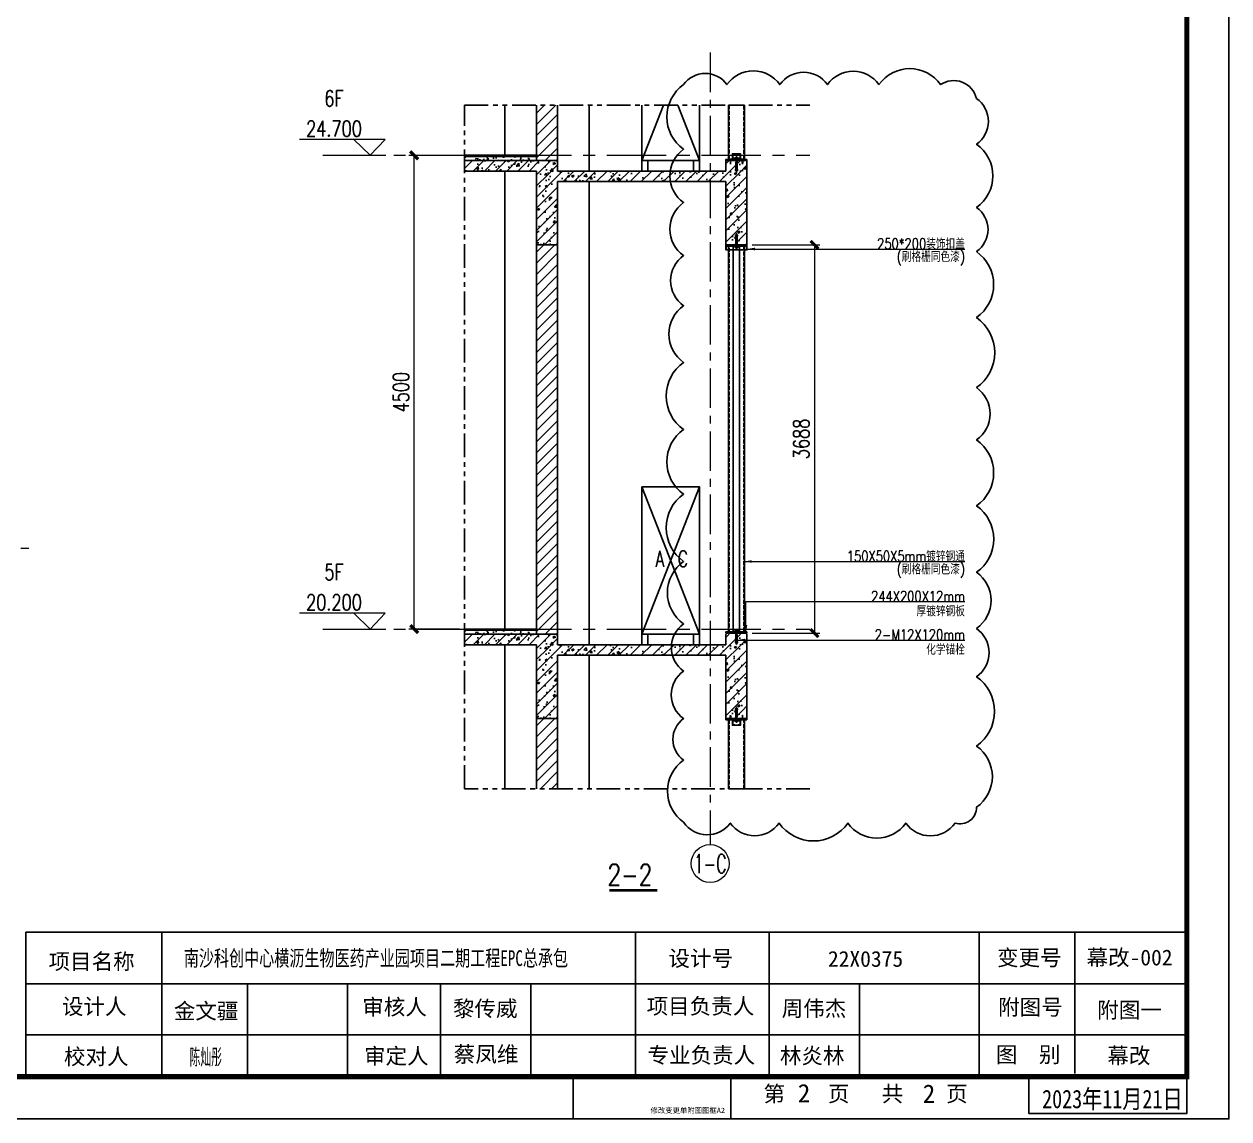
# Model space of a CAD drawing. Header units: millimetres. Extents: x 105307 to 134823, y 171302 to 228148.
# Drawn here: x 123374 to 134823, y 171302 to 181702 of the extents above; entities that cross this region are included whole.
import ezdxf
from ezdxf.enums import TextEntityAlignment as Align

# ---------------------------------------------------------------- set-up
doc = ezdxf.new("R2010")
doc.units = ezdxf.units.MM
for name, pattern in [('ACAD_ISO04W100', [30, 24, -3, 0, -3]), ('CENTER', [2, 1.25, -0.25, 0.25, -0.25]), ('DASH', [0.35, 0.25, -0.1]), ('DOTE', [2.42, 2, -0.2, 0.02, -0.2]), ('HIDDEN', [0.375, 0.25, -0.125]), ('PHANTOM2', [1.25, 0.625, -0.125, 0.125, -0.125, 0.125, -0.125])]:
    doc.linetypes.add(name, pattern=pattern)
doc.layers.get('DEFPOINTS').update_dxf_attribs({"lineweight": 0})
for name, color, linetype, lineweight in [('00_BZ 标注', 1, 'Continuous', 20), ('00_WZ 文字', 2, 'Continuous', 20), ('00_ZX 轴线', 1, 'CENTER', 9), ('Fuzhuxian1-辅助线（胶条，五金等）', 243, 'Continuous', 15)]:
    doc.layers.add(name, color=color, linetype=linetype, lineweight=lineweight)
for name, color, linetype in [('00_GJ-J 钢截面', 30, 'Continuous'), ('00_GJ-J 钢材截面', 30, 'Continuous'), ('00_ZDX 折断线', 6, 'PHANTOM2'), ('A-AC', 200, 'Continuous'), ('A-COLUMN', 6, 'Continuous'), ('A-HATCH', 8, 'Continuous'), ('A-PUB_HATCH', 8, 'Continuous'), ('A-SURFACE', 5, 'Continuous'), ('A-W-见线', 9, 'Continuous'), ('A-WALL', 4, 'Continuous'), ('ATT', 13, 'Continuous'), ('dim', 1, 'Continuous'), ('DOTE', 1, 'DOTE'), ('Q03轴线', 1, 'ACAD_ISO04W100'), ('Q08虚线', 75, 'HIDDEN'), ('Q09五金', 31, 'Continuous'), ('TXT', 7, 'Continuous'), ('XC', 3, 'Continuous'), ('Zhongxinxian(中心线)', 1, 'ACAD_ISO04W100')]:
    doc.layers.add(name, color=color, linetype=linetype)
for name, color, linetype, plot in [('noprint', 8, 'Continuous', False), ('VHSoft_barcode', 8, 'Continuous', False), ('VHSoft_boundary', 8, 'Continuous', False), ('不打印层', 250, 'DASH', False)]:
    doc.layers.add(name, color=color, linetype=linetype, plot=plot)
doc.styles.add('_HZTXT', font='txt.shx', dxfattribs={"width": 0.8, "bigfont": 'HZTXT.shx'})
doc.styles.add('_TCH_DIM', font='SIMPLEX', dxfattribs={"bigfont": 'GBCBIG'})
doc.styles.add('AFDC', font='romans.shx', dxfattribs={"width": 0.75, "bigfont": 'chinese.shx'})
doc.styles.add('ST', font='')
doc.styles.get('ST').set_extended_font_data('SimSun')
doc.dimstyles.new('DIM50', dxfattribs={"dimscale": 50, "dimtxt": 3, "dimasz": 1.5, "dimexe": 1, "dimexo": 1, "dimgap": 1, "dimtad": 1, "dimdec": 0, "dimzin": 12, "dimdsep": 46, "dimtxsty": 'AFDC', "dimblk": 'ARCHTICK', "dimcen": 1, "dimclrd": 1, "dimclre": 1, "dimclrt": 2, "dimadec": 0, "dimazin": 1, "dimtfac": 1, "dimtdec": 0, "dimtix": 1, "dimtmove": 2, "dimatfit": 3, "dimfxl": 0, "dimtolj": 1, "dimtzin": 0, "dimlwd": -1, "dimlwe": -1, "dimarcsym": 0})
pattern_1 = [(45, (129693.505, 179705.37), (-53.033, 53.033), []), (50, (129693.5, 179705.37), (215.178, -18.826), [22.5, -247.5]), (355, (129693.5, 179705.37), (-41.625, 225.658), [18, -198]), (100.451, (129711.44, 179703.8), (173.553, 206.832), [19.122, -210.343]), (46.184, (129693.5, 179765.37), (320.172, -49.656), [33.75, -371.25]), (96.636, (129720.2, 179761.23), (280.4, 292.235), [28.683, -315.514]), (351.184, (129693.5, 179765.37), (280.4, 292.236), [27, -297]), (21, (129723.5, 179750.37), (179.072, -120.786), [22.5, -247.5]), (326, (129723.5, 179750.37), (72.995, 217.545), [18, -198]), (71.451, (129738.43, 179740.3), (252.067, 96.76), [19.122, -210.343]), (37.5, (129693.505, 179705.37), (3.648, 99.8682), [0, -195.6, 0, -201, 0, -198.75]), (7.5, (129693.5, 179705.37), (78.921, 118.3235), [0, -114.6, 0, -191.1, 0, -75.75]), (327.5, (129626.605, 179705.37), (160.1467, -6.7665), [0, -75, 0, -234, 0, -310.5]), (317.5, (129596.6, 179705.37), (174.956, 30.0315), [0, -97.5, 0, -155.4, 0, -220.5])]
pattern_2 = [(45, (129693.505, 175205.37), (-53.033, 53.033), []), (50, (129693.5, 175205.37), (215.178, -18.826), [22.5, -247.5]), (355, (129693.5, 175205.37), (-41.625, 225.658), [18, -198]), (100.451, (129711.44, 175203.8), (173.553, 206.832), [19.122, -210.343]), (46.184, (129693.5, 175265.37), (320.172, -49.656), [33.75, -371.25]), (96.636, (129720.2, 175261.23), (280.4, 292.235), [28.683, -315.514]), (351.184, (129693.5, 175265.37), (280.4, 292.236), [27, -297]), (21, (129723.5, 175250.37), (179.072, -120.786), [22.5, -247.5]), (326, (129723.5, 175250.37), (72.995, 217.545), [18, -198]), (71.451, (129738.43, 175240.3), (252.067, 96.76), [19.122, -210.343]), (37.5, (129693.505, 175205.37), (3.648, 99.8682), [0, -195.6, 0, -201, 0, -198.75]), (7.5, (129693.5, 175205.37), (78.921, 118.3235), [0, -114.6, 0, -191.1, 0, -75.75]), (327.5, (129626.605, 175205.37), (160.1467, -6.7665), [0, -75, 0, -234, 0, -310.5]), (317.5, (129596.6, 175205.37), (174.956, 30.0315), [0, -97.5, 0, -155.4, 0, -220.5])]

# ---------------------------------------------------------------- blocks, each defined once
blk = doc.blocks.new('ktsafsafs')
at = {"layer": 'A-AC', "color": 8}
for p, q in [((450, 700), (-100, -700)), ((-100, 700), (450, -700))]:
    blk.add_line(p, q, dxfattribs=at)
for points in [[(-100, 700), (-100, -700), (450, -700), (450, 700)], [(-100, -700), (-43, -700), (-43, -800), (-100, -800)], [(393, -700), (450, -700), (450, -800), (393, -800)]]:
    blk.add_lwpolyline(points, close=True, dxfattribs=at)
at = {"layer": 'A-AC', "color": 8, "style": '_TCH_DIM', "width": 0.705882}
for s, p in [('A', (31, -60)), ('C', (242, -60))]:
    blk.add_text(s, height=153, dxfattribs=at).set_placement(p)
blk = doc.blocks.new('轴线')
at = {"layer": '00_BZ 标注', "color": 1}
blk.add_circle((0, 0.03), 3, dxfattribs=at)
at = {"layer": '00_WZ 文字', "style": 'AFDC', "width": 0.6}
blk.add_attdef('A', text='', height=3, dxfattribs=at).set_placement((0.01, 0.15), align=Align.MIDDLE)
blk = doc.blocks.new('标高')
at = {"layer": '00_BZ 标注', "color": 1}
blk.add_line((3, 0), (-3, 0), dxfattribs=at)
blk.add_lwpolyline([(3.11, 3.01), (0, 0), (-2.89, 3.01), (13.41, 3.01)], dxfattribs=at)
at = {"layer": '00_WZ 文字', "style": 'AFDC', "width": 0.75}
for tag, p in [('标高', (6.86, 3.44)), ('楼层', (17.42, 2.02))]:
    blk.add_attdef(tag, text='', height=3, dxfattribs=at).set_placement(p, align=Align.CENTER)
blk = doc.blocks.new('_ArchTick')
at = {"color": 0, "linetype": 'ByBlock', "const_width": 0.4}
blk.add_lwpolyline([(-0.5, -0.5), (0.5, 0.5)], dxfattribs=at)
blk = doc.blocks.new('*D53')
at = {"layer": '00_BZ 标注', "color": 1, "transparency": 16777216}
for p, q in [((127511, 180455), (127031, 180455)), ((127081, 175955), (127081, 180455)), ((127511, 175955), (127031, 175955))]:
    blk.add_line(p, q, dxfattribs=at)
at = {"layer": 'DEFPOINTS', "color": 0, "transparency": 16777216}
for p in [(127081, 180455), (127561, 180455), (127561, 175955)]:
    blk.add_point(p, dxfattribs=at)
at = {"layer": '00_BZ 标注', "color": 1, "transparency": 16777216, "xscale": 75, "yscale": 75, "zscale": 75}
for p, rotation in [((127081, 180455), 90), ((127081, 175955), 270)]:
    blk.add_blockref('_ArchTick', p, dxfattribs=dict(at, rotation=rotation))
at = {"layer": '00_BZ 标注', "color": 2, "transparency": 16777216, "insert": (126956, 178205), "char_height": 150, "attachment_point": 5, "rotation": 90, "style": 'AFDC'}
blk.add_mtext('\\A1;4500', dxfattribs=at)
blk = doc.blocks.new('*U17')
at = {"layer": '00_WZ 文字', "const_width": 0.5}
blk.add_lwpolyline([(-9.14, 0), (0, 0)], dxfattribs=at)
at = {"layer": '00_WZ 文字', "style": 'AFDC', "width": 0.75}
blk.add_attdef('节点图', text='', height=4, dxfattribs=at).set_placement((0, 1), align=Align.RIGHT)
blk.add_attdef('比例', (0, 0), '', height=3, dxfattribs=at)
blk = doc.blocks.new('sdfsf')
at = {"layer": 'Q03轴线', "ltscale": 0.5}
blk.add_line((48419, -7664), (48571, -7664), dxfattribs=at)
at = {"layer": 'Q08虚线', "ltscale": 10}
for p, q in [((48446, -7656), (48447, -7671)), ((48448, -7659), (48448, -7668)), ((48449, -7656), (48450, -7671)), ((48450, -7659), (48451, -7668)), ((48451, -7656), (48452, -7671)), ((48453, -7659), (48453, -7668)), ((48454, -7656), (48455, -7671)), ((48455, -7659), (48456, -7668)), ((48456, -7656), (48457, -7671)), ((48457, -7659), (48458, -7668)), ((48458, -7656), (48459, -7671)), ((48460, -7659), (48460, -7668)), ((48461, -7656), (48462, -7671)), ((48462, -7659), (48463, -7668)), ((48463, -7656), (48464, -7671)), ((48465, -7659), (48465, -7668)), ((48466, -7656), (48467, -7671)), ((48467, -7659), (48468, -7668)), ((48468, -7656), (48469, -7671))]:
    blk.add_line(p, q, dxfattribs=at)
at = {"layer": 'Q08虚线'}
for p, q in [((48469, -7660), (48469, -7670)), ((48528, -7658), (48535, -7658)), ((48528, -7670), (48535, -7670))]:
    blk.add_line(p, q, dxfattribs=at)
for points in [[(48469, -7658), (48468, -7656), (48467, -7659), (48466, -7656), (48465, -7659), (48463, -7656), (48462, -7659), (48461, -7656), (48460, -7659), (48458, -7656), (48457, -7659), (48456, -7656), (48455, -7659), (48454, -7656), (48453, -7659), (48451, -7656), (48450, -7659), (48449, -7656), (48448, -7659), (48446, -7656), (48446, -7657)], [(48446, -7668), (48447, -7671), (48448, -7668), (48450, -7671), (48451, -7668), (48452, -7671), (48453, -7668), (48455, -7671), (48456, -7668), (48457, -7671), (48458, -7668), (48459, -7671), (48460, -7668), (48462, -7671), (48463, -7668), (48464, -7671), (48465, -7668), (48467, -7671), (48468, -7668), (48469, -7671), (48469, -7670)]]:
    blk.add_lwpolyline(points, dxfattribs=at)
for points in [[(48525, -7658), (48469, -7658), (48469, -7670), (48525, -7670)], [(48528, -7671), (48528, -7656), (48525, -7656), (48525, -7671)]]:
    blk.add_lwpolyline(points, close=True, dxfattribs=at)
blk.add_lwpolyline([(48556, -7671, 0.414214), (48558, -7668), (48558, -7659, 0.414214), (48556, -7656), (48553, -7656), (48553, -7655), (48535, -7656), (48535, -7662), (48538, -7662), (48538, -7665), (48535, -7665), (48535, -7670), (48535, -7671), (48553, -7673), (48553, -7671)], format="xyb", close=True, dxfattribs=at)
blk.add_lwpolyline([(48553, -7671, 0.364755), (48549, -7667), (48541, -7665), (48541, -7662), (48549, -7661, 0.364755), (48553, -7656)], format="xyb", dxfattribs=at)
at = {"layer": 'Q09五金'}
for p, q in [((48426, -7659), (48427, -7668)), ((48427, -7656), (48428, -7671)), ((48429, -7659), (48429, -7668)), ((48429, -7659), (48429, -7668)), ((48430, -7656), (48431, -7671)), ((48431, -7659), (48432, -7668)), ((48431, -7659), (48432, -7668)), ((48441, -7650), (48443, -7654)), ((48443, -7671), (48446, -7671)), ((48441, -7677), (48443, -7673))]:
    blk.add_line(p, q, dxfattribs=at)
for points in [[(48424, -7667), (48425, -7668), (48427, -7668), (48428, -7671), (48429, -7668), (48431, -7671), (48432, -7668), (48432, -7669), (48432, -7657), (48431, -7659), (48430, -7656), (48429, -7659), (48427, -7656), (48426, -7659), (48425, -7659), (48424, -7660), (48424, -7664)], [(48446, -7678), (48443, -7678), (48443, -7649), (48446, -7649)]]:
    blk.add_lwpolyline(points, close=True, dxfattribs=at)
for points in [[(48434, -7650), (48432, -7654), (48432, -7673), (48434, -7677)], [(48441, -7657), (48434, -7657)], [(48441, -7670), (48434, -7670)], [(48443, -7656), (48446, -7656)]]:
    blk.add_lwpolyline(points, dxfattribs=at)
blk.add_lwpolyline([(48441, -7650), (48434, -7650, 0.309486), (48434, -7657, 0.176686), (48434, -7670, 0.30947), (48434, -7677), (48441, -7677, 0.30947), (48441, -7670, 0.176686), (48441, -7657, 0.309486)], format="xyb", close=True, dxfattribs=at)
blk = doc.blocks.new('20231121.142931')
at = {"layer": '00_GJ-J 钢材截面'}
blk.add_lwpolyline([(200, 126), (200, 114), (0, 114), (0, 126)], close=True, dxfattribs=at)
at = {"layer": 'dim', "rotation": 270}
blk.add_blockref('sdfsf', (7764, 48573), dxfattribs=at)
blk = doc.blocks.new('*U47')
at = {"layer": '00_GJ-J 钢截面'}
blk.add_lwpolyline([(0, 3676), (150, 3676), (150, 0), (0, 0)], close=True, dxfattribs=at)
at = {"layer": '00_GJ-J 钢截面', "color": 8, "linetype": 'DASH', "ltscale": 150}
blk.add_lwpolyline([(5, 3676), (145, 3676), (145, 0), (5, 0)], close=True, dxfattribs=at)
blk = doc.blocks.new('vhtemplate_7 修改变更单_附图A2')
at = {"layer": 'noprint'}
blk.add_lwpolyline([(582.08, 8.08), (552.08, 8.08), (552.08, 1.08), (582.08, 1.08)], close=True, dxfattribs=at)
at = {"layer": 'TXT'}
for p, q in [((361.45, 35.58), (361.45, 8.2)), ((582.26, 35.58), (361.45, 35.58)), ((387.28, 35.58), (387.28, 8.13)), ((477.3, 35.58), (477.3, 7.91)), ((502.69, 35.58), (502.69, 8.25)), ((542.64, 35.58), (542.64, 7.91)), ((560.82, 35.58), (560.82, 8.72)), ((582.08, 25.75), (361.45, 25.75)), ((403.54, 25.75), (403.54, 7.71)), ((422.59, 25.75), (422.59, 8.08)), ((440.21, 25.75), (440.21, 7.91)), ((457.39, 25.75), (457.39, 7.74)), ((519.89, 25.75), (519.89, 7.91)), ((361.45, 16.08), (582.08, 16.08)), ((582.08, 16.08), (361.45, 16.08))]:
    blk.add_line(p, q, dxfattribs=at)
at = {"layer": 'TXT', "const_width": 1}
blk.add_lwpolyline([(582.08, 8.08), (23.08, 8.08), (23.08, 408.08), (582.08, 408.08)], close=True, dxfattribs=at)
at = {"layer": 'VHSoft_barcode'}
blk.add_lwpolyline([(465.44, 8.08), (465.44, 0.08), (495.44, 0.08), (495.44, 8.08)], close=True, dxfattribs=at)
at = {"layer": 'VHSoft_boundary'}
blk.add_lwpolyline([(0.08, 0.08), (590.08, 0.08), (590.08, 416.08), (0.08, 416.08)], close=True, dxfattribs=at)
at = {"layer": 'ATT', "style": 'ST'}
for tag, height, p in [('项目名称', 3, (428.68, 29.13)), ('设计号', 3, (522.04, 28.98)), ('变更号', 3, (571.19, 29.24)), ('审核人', 3, (448.75, 19.54)), ('项目负责', 3, (511.21, 19.57)), ('设计人', 3, (395.68, 19.08)), ('图号', 3, (571.19, 19.27)), ('校对人', 3, (395.62, 10.36)), ('审定人', 3, (448.91, 10.86)), ('专业负责', 3, (510.88, 10.58)), ('图别', 3, (571.07, 10.6)), ('XX', 3.5, (509.33, 3.21)), ('YY', 3.5, (533.07, 3.12))]:
    blk.add_attdef(tag, text='', height=height, dxfattribs=at).set_placement(p, align=Align.CENTER)
at = {"layer": 'ATT', "style": 'ST', "width": 0.8}
blk.add_attdef('XXXX年XX月XX日', text='', height=3.5, dxfattribs=at).set_placement((567.92, 2.11), align=Align.CENTER)
at = {"layer": 'noprint', "style": 'ST'}
blk.add_attdef('注册师章标识', text='', height=3.5, dxfattribs=at).set_placement((324.69, 28.08), align=Align.CENTER)
at = {"layer": 'TXT', "style": 'ST'}
for s, p in [('设计号', (483.56, 29.08)), ('变更号', (546.01, 29.2)), ('项目名称', (365.74, 28.49)), ('设计人', (368.29, 19.94)), ('审核人', (425.37, 19.84)), ('项目负责人', (479.41, 20.01)), ('附图号', (546.22, 19.81)), ('校对人', (368.67, 10.41)), ('审定人', (425.71, 10.53)), ('专业负责人', (479.58, 10.69)), ('图  别', (545.79, 10.8))]:
    blk.add_text(s, height=3, dxfattribs=at).set_placement(p)
blk.add_text('第    页   共    页', height=3, dxfattribs=at).set_placement((521.03, 4.91), align=Align.MIDDLE)
at = {"layer": 'VHSoft_barcode', "style": 'ST'}
blk.add_text('修改变更单附图图框A2', height=1, dxfattribs=at).set_placement((494.31, 1.2), align=Align.RIGHT)
blk = doc.blocks.new('*U62')
at = {"layer": '00_GJ-J 钢截面'}
blk.add_lwpolyline([(0, 657), (150, 657), (150, 0), (0, 0)], close=True, dxfattribs=at)
at = {"layer": '00_GJ-J 钢截面', "color": 8, "linetype": 'DASH', "ltscale": 150}
blk.add_lwpolyline([(5, 657), (145, 657), (145, 0), (5, 0)], close=True, dxfattribs=at)
blk = doc.blocks.new('A$C571061A4')
at = {"layer": 'Fuzhuxian1-辅助线（胶条，五金等）'}
for points in [[(0, 2, -0.414214), (0, 2), (-26, 2), (-32, 0), (-26, -2), (0, -2)], [(1, 4, 0.208441), (2, 2), (2, -2, 0.208441), (1, -4), (1, 4), (0, 4), (0, -4), (1, -4)]]:
    blk.add_lwpolyline(points, format="xyb", dxfattribs=at)
blk.add_arc((0, -2), 0.5, 0, 90, dxfattribs=at)
at = {"layer": 'Zhongxinxian(中心线)'}
blk.add_line((3, 0), (-34, 0), dxfattribs=at)
blk = doc.blocks.new('A$C16285b06')
at = {"layer": 'dim'}
h = blk.add_hatch(dxfattribs=at)
h.set_pattern_fill('ANSI37', color=9)
h.set_pattern_definition([(45, (-72997.2942, -3730.0662), (-2.24506403, 2.24506403), []), (135, (-72997.2942, -3730.0662), (-2.24506403, -2.24506403), [])])
h.paths.add_polyline_path([(145, 0), (138, 18), (97, 18), (62, 18), (55, 0), (97, 0)])
at = {"layer": 'Fuzhuxian1-辅助线（胶条，五金等）'}
blk.add_lwpolyline([(139, 19), (146, 1), (168, 1), (168, 0), (145, 0), (138, 18), (97, 18), (62, 18), (55, 0), (32, 0), (32, 1), (54, 1), (61, 19, -0.315299), (62, 20), (79, 20)], format="xyb", dxfattribs=at)
at = {"layer": 'XC'}
for points in [[(115, 20), (138, 20, 0.414214), (138, 20), (138, 64, 0.414214), (138, 64), (62, 64, 0.414214), (62, 64), (62, 20, 0.414214), (62, 20), (85, 20)], [(115, 22), (136, 22, 0.414214), (136, 22), (136, 62, 0.414214), (136, 62), (125, 62, 0.198912), (125, 62), (123, 60, -0.198912), (123, 60), (117, 60, -0.198912), (117, 60), (115, 62, 0.198912), (115, 62), (85, 62, 0.198912), (85, 62), (83, 60, -0.198912), (83, 60), (77, 60, -0.198912), (77, 60), (75, 62, 0.198912), (75, 62), (64, 62, 0.414214), (64, 62), (64, 22, 0.414214), (64, 22), (85, 22)]]:
    blk.add_lwpolyline(points, format="xyb", dxfattribs=at)
at = {"layer": 'XC', "color": 8, "linetype": 'DASH', "ltscale": 10}
for points in [[(85, 22), (115, 22)], [(85, 20), (115, 20)]]:
    blk.add_lwpolyline(points, dxfattribs=at)
at = {"layer": '不打印层', "ltscale": 0.015}
blk.add_lwpolyline([(97, 18), (62, 18), (55, 0), (97, 0), (145, 0), (138, 18), (97, 18)], close=True, dxfattribs=at)
at = {"layer": 'Fuzhuxian1-辅助线（胶条，五金等）', "extrusion": (0, 0, -1), "xscale": -1, "zscale": -1, "rotation": 270}
blk.add_blockref('A$C571061A4', (-43, 1), dxfattribs=at)
at = {"layer": 'Fuzhuxian1-辅助线（胶条，五金等）', "xscale": -1, "rotation": 270}
blk.add_blockref('A$C571061A4', (157, 1), dxfattribs=at)
blk = doc.blocks.new('*U63')
at = {"layer": '00_GJ-J 钢截面'}
blk.add_lwpolyline([(0, 3676), (150, 3676), (150, 3162), (0, 3162)], close=True, dxfattribs=at)
at = {"layer": '00_GJ-J 钢截面', "color": 8, "linetype": 'DASH', "ltscale": 150}
blk.add_lwpolyline([(5, 3676), (145, 3676), (145, 3162), (5, 3162)], close=True, dxfattribs=at)
blk = doc.blocks.new('*D66')
at = {"layer": '00_BZ 标注', "color": 1, "transparency": 16777216}
for p, q in [((130294, 179605), (130935, 179605)), ((130885, 179605), (130885, 175917)), ((130294, 175917), (130935, 175917))]:
    blk.add_line(p, q, dxfattribs=at)
at = {"layer": 'DEFPOINTS', "color": 0, "transparency": 16777216}
for p in [(130244, 179605), (130244, 175917), (130885, 175917)]:
    blk.add_point(p, dxfattribs=at)
at = {"layer": '00_BZ 标注', "color": 1, "transparency": 16777216, "xscale": 75, "yscale": 75, "zscale": 75}
for p, rotation in [((130885, 179605), 90), ((130885, 175917), 270)]:
    blk.add_blockref('_ArchTick', p, dxfattribs=dict(at, rotation=rotation))
at = {"layer": '00_BZ 标注', "color": 2, "transparency": 16777216, "insert": (130760, 177761), "char_height": 150, "attachment_point": 5, "rotation": 90, "style": 'AFDC'}
blk.add_mtext('\\A1;3688', dxfattribs=at)

msp = doc.modelspace()

# ---------------------------------------------------------------- hatches: boundary and pattern name
at = {"layer": 'A-HATCH'}
h = msp.add_hatch(dxfattribs=at)
h.set_pattern_fill('普通砖', color=256, scale=30, style=0)
h.set_pattern_definition([(45, (129693.505, 179759.22), (-53.033, 53.033), [])])
h.paths.add_polyline_path([(128443.5, 180931.7), (128243.5, 180931.7), (128243.5, 180405.4), (128443.5, 180405.4)])
h = msp.add_hatch(dxfattribs=at)
h.set_pattern_fill('钢筋混凝土', color=256, scale=30, style=0)
h.set_pattern_definition(pattern_1)
h.paths.add_polyline_path([(127560.5, 180405.4), (127560.5, 180305.4), (128243.5, 180305.4), (128443.5, 180405.4)])
h = msp.add_hatch(dxfattribs=at)
h.set_pattern_fill('钢筋混凝土', color=256, scale=30, style=0)
h.set_pattern_definition(pattern_1)
h.paths.add_polyline_path([(128443.5, 180405.4), (128243.5, 180305.4), (128376.8, 180272), (128443.5, 180305.4)])
h = msp.add_hatch(dxfattribs=at)
h.set_pattern_fill('钢筋混凝土', color=256, scale=30, style=0)
h.set_pattern_definition(pattern_1)
h.paths.add_polyline_path([(130043.5, 180405.4), (130043.5, 180305.4), (130110.2, 180272), (130243.5, 180305.4), (130243.5, 180405.4)])
h = msp.add_hatch(dxfattribs=at)
h.set_pattern_fill('钢筋混凝土', color=256, scale=30, style=0)
h.set_pattern_definition(pattern_1)
h.paths.add_polyline_path([(128376.8, 180272), (128243.5, 180305.4), (128243.5, 179605.4), (128443.5, 179605.4), (128443.5, 180205.4)])
h = msp.add_hatch(dxfattribs=at)
h.set_pattern_fill('钢筋混凝土', color=256, scale=30, style=0)
h.set_pattern_definition(pattern_1)
h.paths.add_polyline_path([(130110.2, 180272), (130043.5, 180305.4), (128443.5, 180305.4), (128376.8, 180272), (128443.5, 180205.4), (130043.5, 180205.4)])
h = msp.add_hatch(dxfattribs=at)
h.set_pattern_fill('钢筋混凝土', color=256, scale=30, style=0)
h.set_pattern_definition(pattern_1)
h.paths.add_polyline_path([(130110.2, 180272), (130043.5, 180205.4), (130043.5, 179605.4), (130243.5, 179705.4), (130243.5, 180305.4)])
h = msp.add_hatch(dxfattribs=at)
h.set_pattern_fill('钢筋混凝土', color=256, scale=30, style=0)
h.set_pattern_definition(pattern_1)
h.paths.add_polyline_path([(130243.5, 179705.4), (130043.5, 179605.4), (130243.5, 179605.4)])
h = msp.add_hatch(dxfattribs=at)
h.set_pattern_fill('普通砖', color=256, scale=30, style=0)
h.set_pattern_definition([(45, (129693.505, 175259.22), (-53.033, 53.033), [])])
h.paths.add_polyline_path([(128243.5, 179605.4), (128243.5, 175905.4), (128443.5, 175905.4), (128443.5, 179605.4)])
h = msp.add_hatch(dxfattribs=at)
h.set_pattern_fill('钢筋混凝土', color=256, scale=30, style=0)
h.set_pattern_definition(pattern_2)
h.paths.add_polyline_path([(127560.5, 175905.4), (127560.5, 175805.4), (128243.5, 175805.4), (128443.5, 175905.4)])
h = msp.add_hatch(dxfattribs=at)
h.set_pattern_fill('钢筋混凝土', color=256, scale=30, style=0)
h.set_pattern_definition(pattern_2)
h.paths.add_polyline_path([(128443.5, 175905.4), (128243.5, 175805.4), (128376.8, 175772), (128443.5, 175805.4)])
h = msp.add_hatch(dxfattribs=at)
h.set_pattern_fill('钢筋混凝土', color=256, scale=30, style=0)
h.set_pattern_definition(pattern_2)
h.paths.add_polyline_path([(130043.5, 175905.4), (130043.5, 175805.4), (130110.2, 175772), (130243.5, 175805.4), (130243.5, 175905.4)])
h = msp.add_hatch(dxfattribs=at)
h.set_pattern_fill('钢筋混凝土', color=256, scale=30, style=0)
h.set_pattern_definition(pattern_2)
h.paths.add_polyline_path([(128376.8, 175772), (128243.5, 175805.4), (128243.5, 175105.4), (128443.5, 175105.4), (128443.5, 175705.4)])
h = msp.add_hatch(dxfattribs=at)
h.set_pattern_fill('钢筋混凝土', color=256, scale=30, style=0)
h.set_pattern_definition(pattern_2)
h.paths.add_polyline_path([(130110.2, 175772), (130043.5, 175805.4), (128443.5, 175805.4), (128376.8, 175772), (128443.5, 175705.4), (130043.5, 175705.4)])
h = msp.add_hatch(dxfattribs=at)
h.set_pattern_fill('钢筋混凝土', color=256, scale=30, style=0)
h.set_pattern_definition(pattern_2)
h.paths.add_polyline_path([(130110.2, 175772), (130043.5, 175705.4), (130043.5, 175105.4), (130243.5, 175205.4), (130243.5, 175805.4)])
h = msp.add_hatch(dxfattribs=at)
h.set_pattern_fill('钢筋混凝土', color=256, scale=30, style=0)
h.set_pattern_definition(pattern_2)
h.paths.add_polyline_path([(130243.5, 175205.4), (130043.5, 175105.4), (130243.5, 175105.4)])
h = msp.add_hatch(dxfattribs=at)
h.set_pattern_fill('普通砖', color=256, scale=30, style=0)
h.set_pattern_definition([(45, (129693.505, 170759.22), (-53.033, 53.033), [])])
h.paths.add_polyline_path([(128243.5, 174436.7), (128443.5, 174436.7), (128443.5, 175105.4), (128243.5, 175105.4)])
at = {"layer": 'A-PUB_HATCH'}
h = msp.add_hatch(dxfattribs=at)
h.set_pattern_fill('饰面砖', color=256, scale=10)
h.set_pattern_definition([(90, (237444.586, -5575.478), (-20, 1e-15), [])])
h.paths.add_polyline_path([(127560.5, 180455.4), (127560.5, 180445.4), (128243.5, 180445.4), (128243.5, 180455.4)])
h = msp.add_hatch(dxfattribs=at)
h.set_pattern_fill('混凝土', color=256, scale=15)
h.set_pattern_definition([(50, (237444.59, -5575.48), (107.589027, -9.41282), [11.25, -123.75]), (355, (237444.59, -5575.48), (-20.8127, 112.82882), [9, -99]), (100.4514, (237453.55, -5576.26), (86.776407, 103.41593), [9.56103, -105.171317]), (46.1842, (237444.59, -5545.48), (160.08616, -24.82785), [16.875, -185.625]), (96.6356, (237457.93, -5547.55), (140.19941, 146.11768), [14.34154, -157.75695]), (351.1842, (237444.59, -5545.48), (140.19929, 146.11779), [13.5, -148.5]), (21, (237459.59, -5552.98), (89.536058, -60.392834), [11.25, -123.75]), (326, (237459.59, -5552.98), (36.4973, 108.772507), [9, -99]), (71.4514, (237467.05, -5558.01), (126.033394, 48.379575), [9.56103, -105.171317]), (37.5, (237444.586, -5575.478), (1.823978, 49.934078), [0, -97.8, 0, -100.5, 0, -99.375]), (7.5, (237444.586, -5575.48), (39.46043, 59.161757), [0, -57.3, 0, -95.55, 0, -37.875]), (327.5, (237411.136, -5575.478), (80.0733654, -3.383231), [0, -37.5, 0, -117, 0, -155.25]), (317.5, (237396.136, -5575.48), (87.477925, 15.015747), [0, -48.75, 0, -77.7, 0, -110.25])])
h.paths.add_polyline_path([(128243.5, 180405.4), (128243.5, 180445.4), (127560.5, 180445.4), (127560.5, 180405.4)])
h = msp.add_hatch(dxfattribs=at)
h.set_pattern_fill('饰面砖', color=256, scale=10)
h.set_pattern_definition([(90, (237444.586, -10075.478), (-20, 1e-15), [])])
h.paths.add_polyline_path([(127560.5, 175955.4), (127560.5, 175945.4), (128243.5, 175945.4), (128243.5, 175955.4)])
h = msp.add_hatch(dxfattribs=at)
h.set_pattern_fill('混凝土', color=256, scale=15)
h.set_pattern_definition([(50, (237444.59, -10075.48), (107.589027, -9.41282), [11.25, -123.75]), (355, (237444.59, -10075.48), (-20.8127, 112.82882), [9, -99]), (100.4514, (237453.55, -10076.26), (86.776407, 103.41593), [9.56103, -105.171317]), (46.1842, (237444.59, -10045.48), (160.08616, -24.82785), [16.875, -185.625]), (96.6356, (237457.93, -10047.55), (140.19941, 146.11768), [14.34154, -157.75695]), (351.1842, (237444.59, -10045.48), (140.19929, 146.11779), [13.5, -148.5]), (21, (237459.59, -10052.98), (89.536058, -60.392834), [11.25, -123.75]), (326, (237459.59, -10052.98), (36.4973, 108.772507), [9, -99]), (71.4514, (237467.05, -10058.01), (126.033394, 48.379575), [9.56103, -105.171317]), (37.5, (237444.586, -10075.478), (1.823978, 49.934078), [0, -97.8, 0, -100.5, 0, -99.375]), (7.5, (237444.586, -10075.48), (39.46043, 59.161757), [0, -57.3, 0, -95.55, 0, -37.875]), (327.5, (237411.136, -10075.478), (80.0733654, -3.383231), [0, -37.5, 0, -117, 0, -155.25]), (317.5, (237396.136, -10075.48), (87.477925, 15.015747), [0, -48.75, 0, -77.7, 0, -110.25])])
h.paths.add_polyline_path([(128243.5, 175905.4), (128243.5, 175945.4), (127560.5, 175945.4), (127560.5, 175905.4)])

# ---------------------------------------------------------------- linework, layer by layer
at = {"color": 2}
msp.add_lwpolyline([(129641.7, 181126.8, 0.5205671), (129641.7, 180512.9, 0.5205671), (129641.7, 180006.1, 0.5205671), (129641.7, 179502.6, 0.5205671), (129641.7, 179026.9, 0.5205671), (129641.7, 178487, 0.5205671), (129641.7, 177850.1, 0.5205671), (129641.7, 177236.6, 0.5205671), (129641.7, 176598.1, 0.5205671), (129641.7, 176003.9, 0.5205671), (129641.7, 175555.9, 0.5205671), (129641.7, 175104, 0.5205671), (129641.7, 174710.3, 0.5205671), (129641.7, 174119.3, 0.5205671), (130084.9, 174112.3, 0.5205671), (130547.8, 174112.3, 0.5205671), (131202.9, 174112.3, 0.5205671), (131752.4, 174112.3, 0.5205671), (132221.4, 174112.3, 0.5205671), (132424.7, 174263.1, 0.5205671), (132424.7, 174842.9, 0.5205671), (132424.7, 175501.7, 0.5205671), (132424.7, 175960.1, 0.5205671), (132424.7, 176493.9, 0.5205671), (132424.7, 177125.5, 0.5205671), (132424.7, 177751.9, 0.5205671), (132424.7, 178248.4, 0.5205671), (132424.7, 178914, 0.5205671), (132424.7, 179540.2, 0.5205671), (132424.7, 179961, 0.5205671), (132424.7, 180560.5, 0.5205671), (132424.7, 180995.3, 0.5205671), (132083.2, 181126.8, 0.5205671), (131497.9, 181126.8, 0.5205671), (131008.3, 181126.8, 0.5205671), (130555.4, 181126.8, 0.5205671), (130053.2, 181126.8, 0.5205671)], format="xyb", close=True, dxfattribs=at)
at = {"color": 6}
for points in [[(130043.5, 179593.4), (130043.5, 179556.5), (130243.4, 179556.5), (130243.4, 179593.4)], [(130044.7, 179593.4), (130044.7, 179557.7), (130242.2, 179557.7), (130242.2, 179593.4)]]:
    msp.add_lwpolyline(points, dxfattribs=at)
at = {"color": 3}
msp.add_lwpolyline([(130113.5, 179593.4), (130173.5, 179593.4), (130173.5, 175929.4), (130113.5, 175929.4)], close=True, dxfattribs=at)
at = {"color": 4}
msp.add_lwpolyline([(130142.4, 179557.7), (130144.4, 179557.7), (130144.4, 179556.5), (130142.4, 179556.5)], close=True, dxfattribs=at)
at = {"layer": '00_ZDX 折断线', "ltscale": 360}
msp.add_lwpolyline([(130839.5, 174436.7), (127560.5, 174436.7), (127560.5, 180931.7), (130839.5, 180931.7)], dxfattribs=at)
at = {"layer": '00_ZX 轴线', "ltscale": 300}
for p, q in [((129893.5, 181431.7), (129893.5, 173907.3)), ((107894.2, 176724), (123423.4, 176724))]:
    msp.add_line(p, q, dxfattribs=at)
at = {"layer": '00_ZX 轴线', "ltscale": 450}
for p, q in [((126211.8, 180455.4), (130839.5, 180455.4)), ((126211.8, 175955.4), (130839.5, 175955.4))]:
    msp.add_line(p, q, dxfattribs=at)
at = {"layer": 'A-AC', "color": 8}
for p, q in [((129450.3, 180931.7), (129243.5, 180405.4)), ((129586.7, 180931.7), (129793.5, 180405.4))]:
    msp.add_line(p, q, dxfattribs=at)
msp.add_lwpolyline([(129243.5, 180931.7), (129243.5, 180405.4), (129793.5, 180405.4), (129793.5, 180931.7)], dxfattribs=at)
for points in [[(129243.5, 180405.4), (129300.7, 180405.4), (129300.7, 180305.4), (129243.5, 180305.4)], [(129736.3, 180405.4), (129793.5, 180405.4), (129793.5, 180305.4), (129736.3, 180305.4)]]:
    msp.add_lwpolyline(points, close=True, dxfattribs=at)
at = {"layer": 'A-COLUMN'}
for p, q in [((128443.5, 180405.4), (127560.5, 180405.4)), ((128443.5, 180405.4), (128443.5, 180305.4)), ((130043.5, 180405.4), (130043.5, 180305.4)), ((130243.5, 180405.4), (130043.5, 180405.4)), ((130243.5, 180405.4), (130243.5, 180305.4)), ((128243.5, 180305.4), (127560.5, 180305.4)), ((128243.5, 180305.4), (128243.5, 179605.4)), ((130043.5, 180305.4), (128443.5, 180305.4)), ((130243.5, 180305.4), (130243.5, 179705.4)), ((128443.5, 180205.4), (128443.5, 179605.4)), ((130043.5, 180205.4), (128443.5, 180205.4)), ((130043.5, 180205.4), (130043.5, 179605.4)), ((130243.5, 179605.4), (130243.5, 179705.4)), ((128443.5, 179605.4), (128243.5, 179605.4)), ((130243.5, 179605.4), (130043.5, 179605.4)), ((128443.5, 175905.4), (127560.5, 175905.4)), ((128443.5, 175905.4), (128443.5, 175805.4)), ((130243.5, 175917.4), (130043.5, 175917.4)), ((130043.5, 175905.4), (130043.5, 175805.4)), ((130243.5, 175905.4), (130243.5, 175805.4)), ((128243.5, 175805.4), (127560.5, 175805.4)), ((128243.5, 175805.4), (128243.5, 175105.4)), ((128443.5, 175705.4), (128443.5, 175105.4)), ((130243.5, 175105.4), (130243.5, 175205.4)), ((128443.5, 175105.4), (128243.5, 175105.4)), ((130243.5, 175105.4), (130043.5, 175105.4))]:
    msp.add_line(p, q, dxfattribs=at)
at = {"layer": 'A-COLUMN', "color": 5}
for p, q in [((130043.5, 175805.4), (128443.5, 175805.4)), ((130243.5, 175805.4), (130243.5, 175205.4)), ((130043.5, 175705.4), (128443.5, 175705.4)), ((130043.5, 175705.4), (130043.5, 175105.4))]:
    msp.add_line(p, q, dxfattribs=at)
at = {"layer": 'A-SURFACE'}
for points in [[(127560.5, 180455.4), (128243.5, 180455.4), (128243.5, 180445.4), (127560.5, 180445.4)], [(127560.5, 180445.4), (128243.5, 180445.4), (128243.5, 180405.4), (127560.5, 180405.4)], [(127560.5, 175955.4), (128243.5, 175955.4), (128243.5, 175945.4), (127560.5, 175945.4)], [(127560.5, 175945.4), (128243.5, 175945.4), (128243.5, 175905.4), (127560.5, 175905.4)]]:
    msp.add_lwpolyline(points, dxfattribs=at)
at = {"layer": 'A-W-见线'}
for points in [[(127943.5, 180931.7), (127943.5, 180455.4)], [(128743.5, 180931.7), (128743.5, 180305.4)], [(127943.5, 180305.4), (127943.5, 175955.4)], [(128743.5, 180205.4), (128743.5, 175805.4)], [(127943.5, 175805.4), (127943.5, 174436.7)], [(128743.5, 175705.4), (128743.5, 174436.7)]]:
    msp.add_lwpolyline(points, dxfattribs=at)
at = {"layer": 'A-WALL'}
for p, q in [((128243.5, 180931.7), (128243.5, 180405.4)), ((128443.5, 180931.7), (128443.5, 180405.4)), ((128243.5, 179605.4), (128243.5, 175905.4)), ((128443.5, 179605.4), (128243.5, 179605.4)), ((128443.5, 179605.4), (128443.5, 175905.4)), ((128243.5, 175105.4), (128243.5, 174436.7)), ((128443.5, 175105.4), (128443.5, 174436.7))]:
    msp.add_line(p, q, dxfattribs=at)

# ---------------------------------------------------------------- block references
ref = msp.add_blockref('标高', (126661.8, 180455.4), dxfattribs=dict(xscale=-50.00000000000005, yscale=50.00000000000005, zscale=50.00000000000005))
ref.add_attrib('标高', '24.700', dxfattribs={"layer": '00_WZ 文字', "height": 150, "style": 'AFDC', "width": 0.75}).set_placement((126318.7, 180634.1), align=Align.CENTER)
ref.add_attrib('楼层', '6F', dxfattribs={"layer": '00_WZ 文字', "height": 150, "style": 'AFDC', "width": 0.75}).set_placement((126318.7, 180920.4), align=Align.CENTER)
at = {"xscale": -1, "rotation": 180}
for name, p in [('*U63', (130068.5, 184093.4)), ('20231121.142931', (130043.5, 175219.8)), ('*U62', (130068.5, 175093.4)), ('A$C16285b06', (130043.5, 175105.4))]:
    msp.add_blockref(name, p, dxfattribs=at)
for name, p in [('20231121.142931', (130043.5, 180290.9)), ('A$C16285b06', (130043.5, 180405.4)), ('*U47', (130068.5, 175917.4)), ('ktsafsafs', (129343.5, 176605.4)), ('20231121.142931', (130043.5, 175802.9))]:
    msp.add_blockref(name, p)
at = {"extrusion": (0, 0, -1), "zscale": -1, "rotation": 180}
msp.add_blockref('20231121.142931', (-130043.5, 179719.8), dxfattribs=at)
ref = msp.add_blockref('标高', (126661.8, 175955.4), dxfattribs=dict(xscale=-50.00000000000005, yscale=50.00000000000005, zscale=50.00000000000005))
ref.add_attrib('标高', '20.200', dxfattribs={"layer": '00_WZ 文字', "height": 150, "style": 'AFDC', "width": 0.75}).set_placement((126318.7, 176134.1), align=Align.CENTER)
ref.add_attrib('楼层', '5F', dxfattribs={"layer": '00_WZ 文字', "height": 150, "style": 'AFDC', "width": 0.75}).set_placement((126318.7, 176420.4), align=Align.CENTER)
at = {"layer": '00_BZ 标注'}
ref = msp.add_blockref('轴线', (129893.4, 173725.6), dxfattribs=dict(at, xscale=60, yscale=60, zscale=60))
ref.add_attrib('A', '1-C', dxfattribs={"layer": '00_WZ 文字', "height": 180, "style": 'AFDC', "width": 0.6}).set_placement((129893.5, 173725.6), align=Align.MIDDLE)
at = {"layer": '00_WZ 文字'}
ref = msp.add_blockref('*U17', (129393.1, 173472), dxfattribs=dict(at, xscale=50, yscale=50, zscale=50))
ref.add_attrib('节点图', '2-2', dxfattribs={"height": 200, "style": 'AFDC', "width": 0.75}).set_placement((129343.1, 173522), align=Align.RIGHT)
at = {"layer": 'DOTE'}
ref = msp.add_blockref('vhtemplate_7 修改变更单_附图A2', (105319.2, 171297.8), dxfattribs=dict(at, xscale=50, yscale=50, zscale=50))
ref.add_attrib('项目负责', '周伟杰', dxfattribs={"layer": 'ATT', "height": 150, "style": 'ST'}).set_placement((130879.9, 172276.4), align=Align.CENTER)
ref.add_attrib('审核人', '黎传威', dxfattribs={"layer": 'ATT', "height": 150, "style": 'ST'}).set_placement((127756.6, 172274.8), align=Align.CENTER)
ref.add_attrib('专业负责', '林炎林', dxfattribs={"layer": 'ATT', "height": 150, "style": 'ST'}).set_placement((130863.5, 171827), align=Align.CENTER)
ref.add_attrib('审定人', '蔡凤维', dxfattribs={"layer": 'ATT', "height": 150, "style": 'ST'}).set_placement((127764.6, 171840.9), align=Align.CENTER)
ref.add_attrib('校对人', '陈灿彤', dxfattribs={"layer": 'ATT', "height": 150, "style": 'ST', "width": 0.5}).set_placement((125100.4, 171815.6), align=Align.CENTER)
ref.add_attrib('设计人', '金文疆', dxfattribs={"layer": 'ATT', "height": 150, "style": 'ST'}).set_placement((125103.5, 172251.7), align=Align.CENTER)
ref.add_attrib('项目名称', '南沙科创中心横沥生物医药产业园项目二期工程EPC总承包 ', dxfattribs={"layer": 'ATT', "height": 150, "style": 'ST', "width": 0.7}).set_placement((126753.1, 172754), align=Align.CENTER)
ref.add_attrib('图号', '附图一', dxfattribs={"layer": 'ATT', "height": 150, "style": 'ST'}).set_placement((133878.9, 172261.1), align=Align.CENTER)
ref.add_attrib('图别', '幕改', dxfattribs={"layer": 'ATT', "height": 150, "style": 'ST'}).set_placement((133872.9, 171827.9), align=Align.CENTER)
ref.add_attrib('设计号', '22X0375 ', dxfattribs={"layer": 'ATT', "height": 150, "style": 'ST'}).set_placement((131421.2, 172746.6), align=Align.CENTER)
ref.add_attrib('XX', '2', dxfattribs={"layer": 'ATT', "height": 175, "style": 'ST'}).set_placement((130785.5, 171458.4), align=Align.CENTER)
ref.add_attrib('XXXX年XX月XX日', '2023年11月21日', dxfattribs={"layer": 'ATT', "height": 175, "style": 'ST', "width": 0.8}).set_placement((133715.5, 171403.2), align=Align.CENTER)
ref.add_attrib('变更号', '幕改-002', dxfattribs={"layer": 'ATT', "height": 150, "style": 'ST'}).set_placement((133878.9, 172760), align=Align.CENTER)
ref.add_attrib('YY', '2', dxfattribs={"layer": 'ATT', "height": 175, "style": 'ST'}).set_placement((131972.9, 171453.6), align=Align.CENTER)

# ---------------------------------------------------------------- texts
at = {"layer": '00_WZ 文字', "style": '_HZTXT', "width": 0.8}
for s, p in [('250*200装饰扣盖', (132314.5, 179565.3)), ('(刷格栅同色漆)', (132314.5, 179442.2)), ('150X50X5mm镀锌钢通', (132314.5, 176596.7)), ('(刷格栅同色漆)', (132314.5, 176473.5)), ('244X200X12mm', (132314.5, 176215.3)), ('厚镀锌钢板', (132314.5, 176075.2)), ('2-M12X120mm', (132314.5, 175851)), ('化学锚栓', (132314.5, 175711))]:
    msp.add_text(s, height=100, dxfattribs=at).set_placement(p, align=Align.RIGHT)

# ---------------------------------------------------------------- dimensions: what is measured, and where the dimension line sits
at = {"layer": '00_BZ 标注'}
for base, p1, p2, picture, middle in [((127080.6, 180455.4), (127560.5, 175955.4), (127560.5, 180455.4), '*D53', (126955.6, 178205.4)), ((130885.4, 175917.4), (130243.5, 179605.4), (130243.5, 175917.4), '*D66', (130760.4, 177761.4))]:
    dim = msp.add_linear_dim(base=base, p1=p1, p2=p2, angle=90, dimstyle='DIM50', dxfattribs=at)
    dim.commit()
    dim.dimension.update_dxf_attribs({"geometry": picture, "text_midpoint": middle})

# ---------------------------------------------------------------- leaders
for points in [[(130243.4, 179565.3), (132314.5, 179565.3)], [(130213.5, 176596.7), (132314.5, 176596.7)], [(130233.6, 175917.4), (130233.6, 176215.3), (132314.5, 176215.3)], [(130149.5, 175851), (132314.5, 175851)]]:
    msp.add_leader(points, dimstyle='DIM50', override={"dimgap": 1, "dimtad": 0}, dxfattribs=at)

doc.saveas('drawing.dxf')
